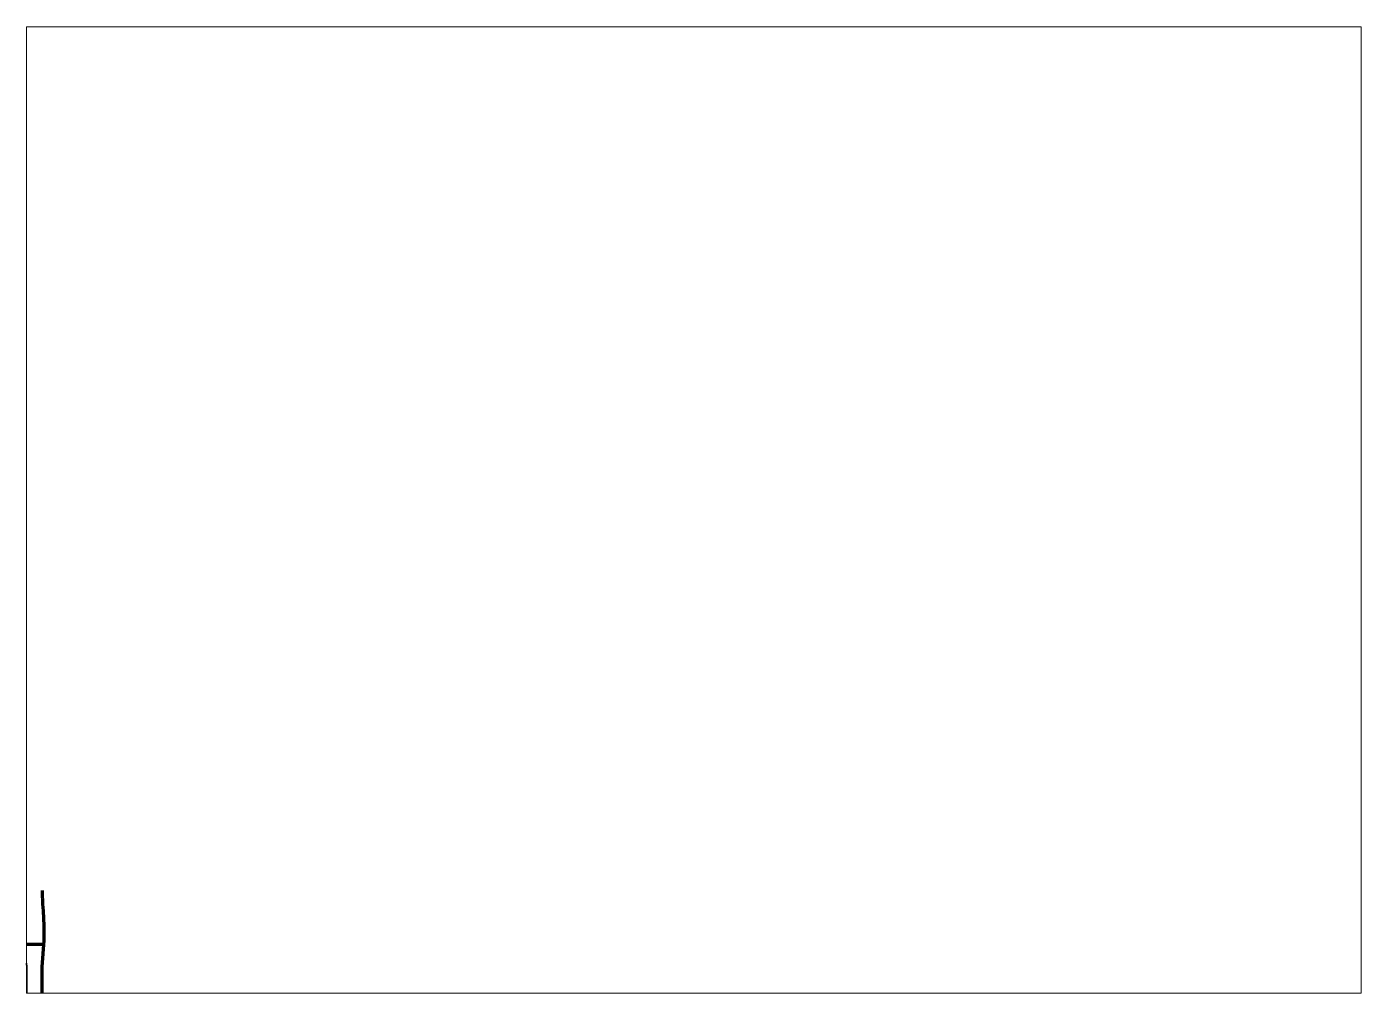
# Paper-space layout 'Layout1' of a CAD drawing. Extents: x 28 to 251, y 20 to 181.
# The model-space entities are those that its viewports show. They can reach past a viewport. Long polylines and large blocks are cut down to what shows.
import ezdxf

# ---------------------------------------------------------------- set-up
doc = ezdxf.new("R2010")
doc.units = 0
doc.layers.get('0').update_dxf_attribs({"linetype": 'CONTINUOUS'})
doc.layers.add('RAILS', color=5, linetype='CONTINUOUS')

msp = doc.modelspace()

# ---------------------------------------------------------------- linework, layer by layer
at = {"layer": 'RAILS'}
for points in [[(-2.89, 26.91, 1.79), (-3.04, 23.11, 1.74), (-3.02, 23.11, 1.74), (-2.87, 26.91, 1.79)], [(-3.04, 23.11, 1.72), (-3.04, 23.11, 1.74), (-2.89, 26.91, 1.79), (-2.89, 26.91, 1.77)], [(-2.87, 26.91, 1.79), (-3.02, 23.11, 1.74), (-3.02, 23.11, 1.72), (-2.87, 26.91, 1.77)], [(-2.89, 27.46, 1.77), (-2.89, 27.46, 1.79), (-2.87, 27.46, 1.79), (-2.87, 27.46, 1.77)], [(-2.89, 27.46, 1.79), (-2.89, 26.91, 1.79), (-2.87, 26.91, 1.79), (-2.87, 27.46, 1.79)], [(-2.89, 26.91, 1.77), (-2.89, 26.91, 1.79), (-2.89, 27.46, 1.79), (-2.89, 27.46, 1.77)], [(-2.87, 27.46, 1.79), (-2.87, 26.91, 1.79), (-2.87, 26.91, 1.77), (-2.87, 27.46, 1.77)], [(-2.54, 23.11, 1.72), (-2.54, 23.11, 1.74), (-2.39, 26.91, 1.79), (-2.39, 26.91, 1.77)], [(-2.39, 26.91, 1.79), (-2.54, 23.11, 1.74), (-2.52, 23.11, 1.74), (-2.37, 26.91, 1.79)], [(-2.37, 26.91, 1.79), (-2.52, 23.11, 1.74), (-2.52, 23.11, 1.72), (-2.37, 26.91, 1.77)], [(-2.39, 27.46, 1.79), (-2.39, 26.91, 1.79), (-2.37, 26.91, 1.79), (-2.37, 27.46, 1.79)], [(-2.39, 27.46, 1.77), (-2.39, 27.46, 1.79), (-2.37, 27.46, 1.79), (-2.37, 27.46, 1.77)], [(-2.39, 26.91, 1.77), (-2.39, 26.91, 1.79), (-2.39, 27.46, 1.79), (-2.39, 27.46, 1.77)], [(-2.37, 27.46, 1.79), (-2.37, 26.91, 1.79), (-2.37, 26.91, 1.77), (-2.37, 27.46, 1.77)], [(2.37, 27.46, 1.79), (2.37, 26.91, 1.79), (2.39, 26.91, 1.79), (2.39, 27.46, 1.79)], [(2.37, 27.46, 1.77), (2.37, 26.91, 1.77), (2.37, 26.91, 1.79), (2.37, 27.46, 1.79)], [(2.39, 27.46, 1.79), (2.39, 27.46, 1.77), (2.37, 27.46, 1.77), (2.37, 27.46, 1.79)], [(2.37, 26.91, 1.79), (2.52, 23.11, 1.74), (2.54, 23.11, 1.74), (2.39, 26.91, 1.79)], [(2.37, 26.91, 1.77), (2.52, 23.11, 1.72), (2.52, 23.11, 1.74), (2.37, 26.91, 1.79)], [(2.39, 26.91, 1.79), (2.39, 26.91, 1.77), (2.39, 27.46, 1.77), (2.39, 27.46, 1.79)], [(2.54, 23.11, 1.74), (2.54, 23.11, 1.72), (2.39, 26.91, 1.77), (2.39, 26.91, 1.79)], [(2.87, 27.46, 1.77), (2.87, 26.91, 1.77), (2.87, 26.91, 1.79), (2.87, 27.46, 1.79)], [(2.89, 27.46, 1.79), (2.89, 27.46, 1.77), (2.87, 27.46, 1.77), (2.87, 27.46, 1.79)], [(2.87, 27.46, 1.79), (2.87, 26.91, 1.79), (2.89, 26.91, 1.79), (2.89, 27.46, 1.79)], [(2.87, 26.91, 1.79), (3.02, 23.11, 1.74), (3.04, 23.11, 1.74), (2.89, 26.91, 1.79)], [(2.87, 26.91, 1.77), (3.02, 23.11, 1.72), (3.02, 23.11, 1.74), (2.87, 26.91, 1.79)], [(2.89, 26.91, 1.79), (2.89, 26.91, 1.77), (2.89, 27.46, 1.77), (2.89, 27.46, 1.79)], [(3.04, 23.11, 1.74), (3.04, 23.11, 1.72), (2.89, 26.91, 1.77), (2.89, 26.91, 1.79)], [(-3.04, 23.11, 1.74), (-3.18, 21.02, 1.71), (-3.16, 21.02, 1.71), (-3.02, 23.11, 1.74)], [(-3.18, 21.02, 1.69), (-3.18, 21.02, 1.71), (-3.04, 23.11, 1.74), (-3.04, 23.11, 1.72)], [(-3.02, 23.11, 1.74), (-3.16, 21.02, 1.71), (-3.16, 21.02, 1.69), (-3.02, 23.11, 1.72)], [(-2.68, 21.02, 1.69), (-2.68, 21.02, 1.71), (-2.54, 23.11, 1.74), (-2.54, 23.11, 1.72)], [(-2.54, 23.11, 1.74), (-2.68, 21.02, 1.71), (-2.66, 21.02, 1.71), (-2.52, 23.11, 1.74)], [(-2.52, 23.11, 1.74), (-2.66, 21.02, 1.71), (-2.66, 21.02, 1.69), (-2.52, 23.11, 1.72)], [(2.52, 23.11, 1.74), (2.66, 21.02, 1.71), (2.68, 21.02, 1.71), (2.54, 23.11, 1.74)], [(2.52, 23.11, 1.72), (2.66, 21.02, 1.69), (2.66, 21.02, 1.71), (2.52, 23.11, 1.74)], [(2.68, 21.02, 1.71), (2.68, 21.02, 1.69), (2.54, 23.11, 1.72), (2.54, 23.11, 1.74)], [(3.02, 23.11, 1.72), (3.16, 21.02, 1.69), (3.16, 21.02, 1.71), (3.02, 23.11, 1.74)], [(3.02, 23.11, 1.74), (3.16, 21.02, 1.71), (3.18, 21.02, 1.71), (3.04, 23.11, 1.74)], [(3.18, 21.02, 1.71), (3.18, 21.02, 1.69), (3.04, 23.11, 1.72), (3.04, 23.11, 1.74)], [(-3.18, 21.02, 1.71), (-3.48, 16.19, 1.71), (-3.46, 16.19, 1.71), (-3.16, 21.02, 1.71)], [(-3.48, 16.19, 1.69), (-3.48, 16.19, 1.71), (-3.18, 21.02, 1.71), (-3.18, 21.02, 1.69)], [(-3.16, 21.02, 1.71), (-3.46, 16.19, 1.71), (-3.46, 16.19, 1.69), (-3.16, 21.02, 1.69)], [(-2.68, 21.02, 1.71), (-2.98, 16.19, 1.71), (-2.96, 16.19, 1.71), (-2.66, 21.02, 1.71)], [(-2.98, 16.19, 1.69), (-2.98, 16.19, 1.71), (-2.68, 21.02, 1.71), (-2.68, 21.02, 1.69)], [(-2.66, 21.02, 1.71), (-2.96, 16.19, 1.71), (-2.96, 16.19, 1.69), (-2.66, 21.02, 1.69)], [(2.66, 21.02, 1.71), (2.96, 16.19, 1.71), (2.98, 16.19, 1.71), (2.68, 21.02, 1.71)], [(2.66, 21.02, 1.69), (2.96, 16.19, 1.69), (2.96, 16.19, 1.71), (2.66, 21.02, 1.71)], [(2.98, 16.19, 1.71), (2.98, 16.19, 1.69), (2.68, 21.02, 1.69), (2.68, 21.02, 1.71)], [(3.16, 21.02, 1.71), (3.46, 16.19, 1.71), (3.48, 16.19, 1.71), (3.18, 21.02, 1.71)], [(3.16, 21.02, 1.69), (3.46, 16.19, 1.69), (3.46, 16.19, 1.71), (3.16, 21.02, 1.71)], [(3.48, 16.19, 1.71), (3.48, 16.19, 1.69), (3.18, 21.02, 1.69), (3.18, 21.02, 1.71)], [(-3.48, 16.19, 1.71), (-3.48, 11.54, 1.71), (-3.46, 11.54, 1.71), (-3.46, 16.19, 1.71)], [(-3.48, 11.54, 1.69), (-3.48, 11.54, 1.71), (-3.48, 16.19, 1.71), (-3.48, 16.19, 1.69)], [(-3.46, 16.19, 1.71), (-3.46, 11.54, 1.71), (-3.46, 11.54, 1.69), (-3.46, 16.19, 1.69)], [(-2.98, 16.19, 1.71), (-2.98, 11.54, 1.71), (-2.96, 11.54, 1.71), (-2.96, 16.19, 1.71)], [(-2.98, 11.54, 1.69), (-2.98, 11.54, 1.71), (-2.98, 16.19, 1.71), (-2.98, 16.19, 1.69)], [(-2.96, 16.19, 1.71), (-2.96, 11.54, 1.71), (-2.96, 11.54, 1.69), (-2.96, 16.19, 1.69)], [(2.96, 16.19, 1.71), (2.96, 11.54, 1.71), (2.98, 11.54, 1.71), (2.98, 16.19, 1.71)], [(2.96, 16.19, 1.69), (2.96, 11.54, 1.69), (2.96, 11.54, 1.71), (2.96, 16.19, 1.71)], [(2.98, 11.54, 1.71), (2.98, 11.54, 1.69), (2.98, 16.19, 1.69), (2.98, 16.19, 1.71)], [(3.46, 16.19, 1.71), (3.46, 11.54, 1.71), (3.48, 11.54, 1.71), (3.48, 16.19, 1.71)], [(3.46, 16.19, 1.69), (3.46, 11.54, 1.69), (3.46, 11.54, 1.71), (3.46, 16.19, 1.71)], [(3.48, 11.54, 1.71), (3.48, 11.54, 1.69), (3.48, 16.19, 1.69), (3.48, 16.19, 1.71)], [(-3.48, 11.54, 1.71), (-2.76, 3.18, 1.71), (-2.74, 3.18, 1.71), (-3.46, 11.54, 1.71)], [(-2.76, 3.18, 1.69), (-2.76, 3.18, 1.71), (-3.48, 11.54, 1.71), (-3.48, 11.54, 1.69)], [(-3.46, 11.54, 1.71), (-2.74, 3.18, 1.71), (-2.74, 3.18, 1.69), (-3.46, 11.54, 1.69)], [(-3.41, 10.99, 1.71), (-2.6, 10.13, 1.71), (-2.6, 10.13, 1.69), (-3.41, 10.99, 1.69)], [(-3.41, 10.97, 1.71), (-2.6, 10.11, 1.71), (-2.6, 10.13, 1.71), (-3.41, 10.99, 1.71)], [(-2.6, 10.11, 1.69), (-2.6, 10.11, 1.71), (-3.41, 10.97, 1.71), (-3.41, 10.97, 1.69)], [(-2.6, 10.63, 1.71), (-2.6, 10.63, 1.69), (-3.32, 9.87, 1.69), (-3.32, 9.87, 1.71)], [(-3.31, 9.85, 1.71), (-2.6, 10.61, 1.71), (-2.6, 10.63, 1.71), (-3.32, 9.87, 1.71)], [(-3.31, 9.85, 1.69), (-2.6, 10.61, 1.69), (-2.6, 10.61, 1.71), (-3.31, 9.85, 1.71)], [(-2.98, 11.54, 1.71), (-2.26, 3.18, 1.71), (-2.24, 3.18, 1.71), (-2.96, 11.54, 1.71)], [(-2.26, 3.18, 1.69), (-2.26, 3.18, 1.71), (-2.98, 11.54, 1.71), (-2.98, 11.54, 1.69)], [(-2.96, 11.54, 1.71), (-2.24, 3.18, 1.71), (-2.24, 3.18, 1.69), (-2.96, 11.54, 1.69)], [(-2.91, 10.94, 1.71), (-2.6, 10.61, 1.71), (-2.6, 10.63, 1.71), (-2.91, 10.96, 1.71)], [(-2.91, 10.96, 1.71), (-2.6, 10.63, 1.71), (-2.6, 10.63, 1.69), (-2.91, 10.96, 1.69)], [(-2.6, 10.61, 1.69), (-2.6, 10.61, 1.71), (-2.91, 10.94, 1.71), (-2.91, 10.94, 1.69)], [(-2.6, 10.13, 1.71), (-2.6, 10.13, 1.69), (-2.82, 9.9, 1.69), (-2.82, 9.9, 1.71)], [(-2.82, 9.88, 1.71), (-2.6, 10.11, 1.71), (-2.6, 10.13, 1.71), (-2.82, 9.9, 1.71)], [(-2.82, 9.88, 1.69), (-2.6, 10.11, 1.69), (-2.6, 10.11, 1.71), (-2.82, 9.88, 1.71)], [(-2.6, 10.61, 1.71), (2.6, 10.61, 1.71), (2.6, 10.63, 1.71), (-2.6, 10.63, 1.71)], [(-2.6, 10.63, 1.71), (2.6, 10.63, 1.71), (2.6, 10.63, 1.69), (-2.6, 10.63, 1.69)], [(2.6, 10.61, 1.69), (2.6, 10.61, 1.71), (-2.6, 10.61, 1.71), (-2.6, 10.61, 1.69)], [(-2.6, 10.13, 1.71), (2.6, 10.13, 1.71), (2.6, 10.13, 1.69), (-2.6, 10.13, 1.69)], [(-2.6, 10.11, 1.71), (2.6, 10.11, 1.71), (2.6, 10.13, 1.71), (-2.6, 10.13, 1.71)], [(2.6, 10.11, 1.69), (2.6, 10.11, 1.71), (-2.6, 10.11, 1.71), (-2.6, 10.11, 1.69)], [(2.96, 11.54, 1.71), (2.24, 3.18, 1.71), (2.26, 3.18, 1.71), (2.98, 11.54, 1.71)], [(2.96, 11.54, 1.69), (2.24, 3.18, 1.69), (2.24, 3.18, 1.71), (2.96, 11.54, 1.71)], [(2.26, 3.18, 1.71), (2.26, 3.18, 1.69), (2.98, 11.54, 1.69), (2.98, 11.54, 1.71)], [(3.41, 10.99, 1.69), (2.6, 10.13, 1.69), (2.6, 10.13, 1.71), (3.41, 10.99, 1.71)], [(3.41, 10.99, 1.71), (2.6, 10.13, 1.71), (2.6, 10.11, 1.71), (3.41, 10.97, 1.71)], [(2.6, 10.11, 1.71), (2.6, 10.11, 1.69), (3.41, 10.97, 1.69), (3.41, 10.97, 1.71)], [(2.91, 10.96, 1.69), (2.6, 10.63, 1.69), (2.6, 10.63, 1.71), (2.91, 10.96, 1.71)], [(2.91, 10.96, 1.71), (2.6, 10.63, 1.71), (2.6, 10.61, 1.71), (2.91, 10.94, 1.71)], [(2.6, 10.61, 1.71), (2.6, 10.61, 1.69), (2.91, 10.94, 1.69), (2.91, 10.94, 1.71)], [(3.32, 9.87, 1.71), (2.6, 10.63, 1.71), (2.6, 10.61, 1.71), (3.31, 9.85, 1.71)], [(2.6, 10.63, 1.69), (2.6, 10.63, 1.71), (3.32, 9.87, 1.71), (3.32, 9.87, 1.69)], [(3.31, 9.85, 1.71), (2.6, 10.61, 1.71), (2.6, 10.61, 1.69), (3.31, 9.85, 1.69)], [(2.82, 9.9, 1.71), (2.6, 10.13, 1.71), (2.6, 10.11, 1.71), (2.82, 9.88, 1.71)], [(2.6, 10.13, 1.69), (2.6, 10.13, 1.71), (2.82, 9.9, 1.71), (2.82, 9.9, 1.69)], [(2.82, 9.88, 1.71), (2.6, 10.11, 1.71), (2.6, 10.11, 1.69), (2.82, 9.88, 1.69)], [(3.46, 11.54, 1.69), (2.74, 3.18, 1.69), (2.74, 3.18, 1.71), (3.46, 11.54, 1.71)], [(3.46, 11.54, 1.71), (2.74, 3.18, 1.71), (2.76, 3.18, 1.71), (3.48, 11.54, 1.71)], [(2.76, 3.18, 1.71), (2.76, 3.18, 1.69), (3.48, 11.54, 1.69), (3.48, 11.54, 1.71)], [(-2.76, 3.18, 1.71), (-2.76, -4.21, 1.71), (-2.74, -4.21, 1.71), (-2.74, 3.18, 1.71)], [(-2.76, -4.21, 1.69), (-2.76, -4.21, 1.71), (-2.76, 3.18, 1.71), (-2.76, 3.18, 1.69)], [(-2.74, 3.18, 1.71), (-2.74, -4.21, 1.71), (-2.74, -4.21, 1.69), (-2.74, 3.18, 1.69)], [(-2.26, 3.18, 1.71), (-2.26, -4.21, 1.71), (-2.24, -4.21, 1.71), (-2.24, 3.18, 1.71)], [(-2.26, -4.21, 1.69), (-2.26, -4.21, 1.71), (-2.26, 3.18, 1.71), (-2.26, 3.18, 1.69)], [(-2.24, 3.18, 1.71), (-2.24, -4.21, 1.71), (-2.24, -4.21, 1.69), (-2.24, 3.18, 1.69)], [(2.24, 3.18, 1.69), (2.24, -4.21, 1.69), (2.24, -4.21, 1.71), (2.24, 3.18, 1.71)], [(2.24, 3.18, 1.71), (2.24, -4.21, 1.71), (2.26, -4.21, 1.71), (2.26, 3.18, 1.71)], [(2.26, -4.21, 1.71), (2.26, -4.21, 1.69), (2.26, 3.18, 1.69), (2.26, 3.18, 1.71)], [(2.74, 3.18, 1.71), (2.74, -4.21, 1.71), (2.76, -4.21, 1.71), (2.76, 3.18, 1.71)], [(2.74, 3.18, 1.69), (2.74, -4.21, 1.69), (2.74, -4.21, 1.71), (2.74, 3.18, 1.71)], [(2.76, -4.21, 1.71), (2.76, -4.21, 1.69), (2.76, 3.18, 1.69), (2.76, 3.18, 1.71)], [(-2.76, -8.82, 1.69), (-2.76, -8.82, 1.71), (-2.76, -4.21, 1.71), (-2.76, -4.21, 1.69)], [(-2.76, -4.21, 1.71), (-2.76, -8.82, 1.71), (-2.74, -8.82, 1.71), (-2.74, -4.21, 1.71)], [(-2.74, -4.21, 1.71), (-2.74, -8.82, 1.71), (-2.74, -8.82, 1.69), (-2.74, -4.21, 1.69)], [(-2.26, -4.21, 1.71), (-2.26, -8.82, 1.71), (-2.24, -8.82, 1.71), (-2.24, -4.21, 1.71)], [(-2.26, -8.82, 1.69), (-2.26, -8.82, 1.71), (-2.26, -4.21, 1.71), (-2.26, -4.21, 1.69)], [(-2.24, -4.21, 1.71), (-2.24, -8.82, 1.71), (-2.24, -8.82, 1.69), (-2.24, -4.21, 1.69)], [(2.24, -4.21, 1.71), (2.24, -8.82, 1.71), (2.26, -8.82, 1.71), (2.26, -4.21, 1.71)], [(2.24, -4.21, 1.69), (2.24, -8.82, 1.69), (2.24, -8.82, 1.71), (2.24, -4.21, 1.71)], [(2.26, -8.82, 1.71), (2.26, -8.82, 1.69), (2.26, -4.21, 1.69), (2.26, -4.21, 1.71)], [(2.74, -4.21, 1.69), (2.74, -8.82, 1.69), (2.74, -8.82, 1.71), (2.74, -4.21, 1.71)], [(2.74, -4.21, 1.71), (2.74, -8.82, 1.71), (2.76, -8.82, 1.71), (2.76, -4.21, 1.71)], [(2.76, -8.82, 1.71), (2.76, -8.82, 1.69), (2.76, -4.21, 1.69), (2.76, -4.21, 1.71)]]:
    msp.add_3dface(points, dxfattribs=at)

psp = doc.layouts.get("Layout1")

# ---------------------------------------------------------------- viewports
at = {"layer": '0'}
psp.add_viewport(center=(139.22, 100.81), size=(222.76, 161.29), view_center_point=(210, 148.5), view_height=307.4901, dxfattribs=at)

doc.saveas('drawing.dxf')
